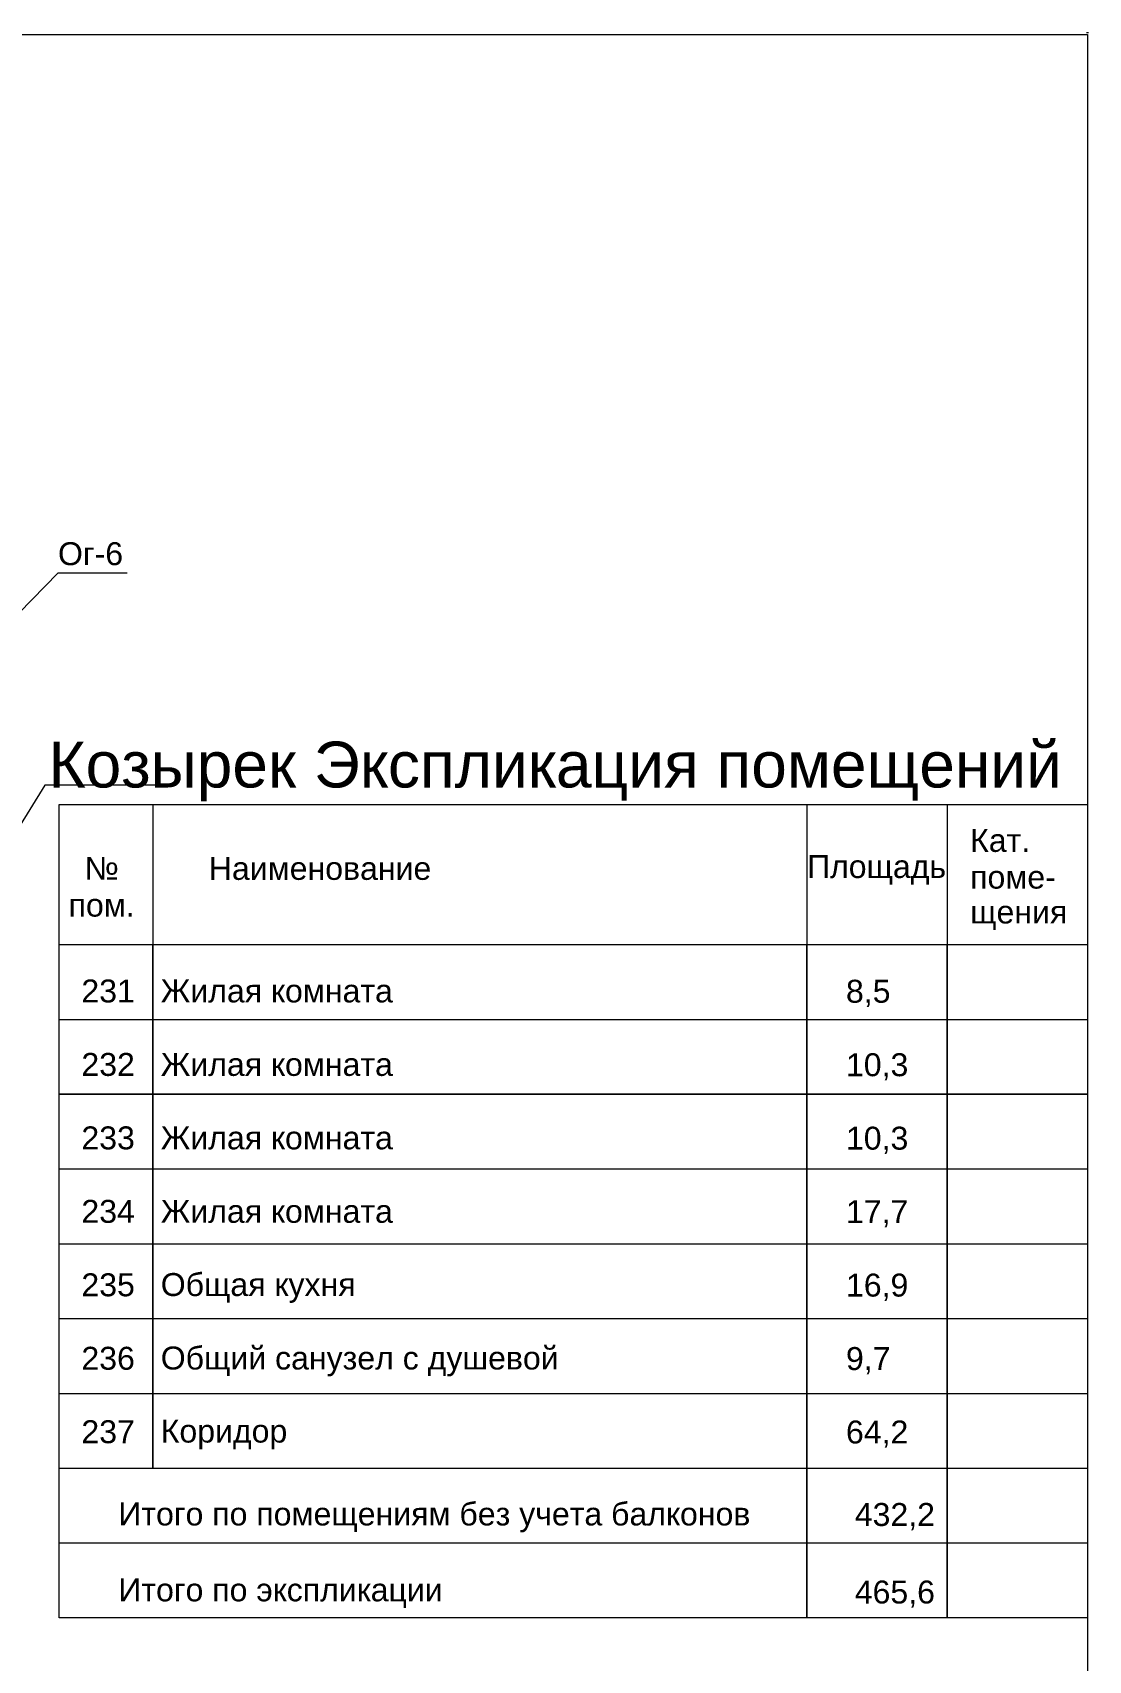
# Model space of a CAD drawing. Header units: millimetres. Extents: x 1372 to 666090, y 1285 to 31551.
# Drawn here: x 199135 to 210435, y 14135 to 31551 of the extents above; entities that cross this region are included whole.
import ezdxf

# ---------------------------------------------------------------- set-up
doc = ezdxf.new("R2010")
doc.units = ezdxf.units.MM
for name, color, linetype in [('PDF _2D-чертеж - Общий', 7, 'Continuous'), ('PDF _ar_note', 7, 'Continuous'), ('PDF _план', 7, 'Continuous'), ('PDF _Слой ArchiCAD', 7, 'Continuous'), ('PDF _Текст', 7, 'Continuous')]:
    doc.layers.add(name, color=color, linetype=linetype)
doc.styles.add('PDF Arial', font='arial.ttf')

msp = doc.modelspace()

# ---------------------------------------------------------------- linework, layer by layer
at = {"layer": 'PDF _2D-чертеж - Общий', "lineweight": 20}
msp.add_lwpolyline([(170862.9, 31528.7), (170914, 31528.7), (210424.1, 31528.7), (210424.1, 3121.4), (170914, 3121.4), (170914, 3092.8)], dxfattribs=at)
at = {"layer": 'PDF _ar_note', "lineweight": 20}
msp.add_lwpolyline([(210413.6, 31551), (210435.3, 31551)], dxfattribs=at)
at = {"layer": 'PDF _план', "lineweight": 5}
for points in [[(200148.3, 25768.1), (199407.5, 25768.1), (198575.8, 24917.1)], [(200643.4, 23497.9), (199268.4, 23497.9), (198385, 22077.4)]]:
    msp.add_lwpolyline(points, dxfattribs=at)
at = {"layer": 'PDF _Слой ArchiCAD', "lineweight": 20}
for points in [[(210424.1, 14591.5), (199421.3, 14591.5), (199421.3, 23293.7), (210424.1, 23293.7)], [(200421.5, 23293.7), (200421.5, 16191.9), (200421.5, 21793.3)], [(207423.3, 23293.7), (207423.3, 14591.5), (207423.3, 21793.3)], [(208923.8, 23293.7), (208923.8, 14591.5), (208923.8, 21793.3)], [(199421.3, 21793.3), (210424.1, 21793.3)], [(199421.3, 20993.1), (210424.1, 20993.1)], [(207423.3, 20993.1), (207423.3, 14591.5)], [(208923.8, 20993.1), (208923.8, 14591.5)], [(199421.3, 20192.9), (210424.1, 20192.9)], [(199421.3, 19392.7), (210424.1, 19392.7)], [(210424.1, 19220.9), (210424.1, 12119.1)], [(199421.3, 18592.5), (210424.1, 18592.5)], [(199421.3, 17792.3), (210424.1, 17792.3)], [(199421.3, 16992.1), (210424.1, 16992.1)], [(199421.3, 16191.9), (210424.1, 16191.9)], [(199421.3, 15391.7), (210424.1, 15391.7)]]:
    msp.add_lwpolyline(points, dxfattribs=at)
msp.add_lwpolyline([(210424.1, 20192.9), (199421.3, 20192.9)], close=True, dxfattribs=at)

# ---------------------------------------------------------------- texts
at = {"layer": 'PDF _Текст', "attachment_point": 7, "style": 'PDF Arial'}
for s, insert, char_height in [('Ог-6', (199407.5, 25849.4), 245.49), ('Козырек Экспликация помещений', (199303.7, 23325.9), 490.974), ('Кат.', (209169.1, 22781.8), 245.49), ('№', (199691.7, 22486.4), 245.5), ('Наименование', (201021.7, 22482.3), 245.487), ('Площадь', (207423.4, 22434.6), 245.49), ('поме-', (209169.1, 22388.8), 245.49), ('пом.', (199521.3, 22089.3), 245.49), ('щения', (209169.1, 21948.2), 245.49), ('231', (199658, 21170.8), 245.49), ('Жилая комната', (200507.3, 21171.1), 245.487), ('8,5', (207840.4, 21125.5), 245.49), ('232', (199658, 20384.9), 245.49), ('Жилая комната', (200507.3, 20385.2), 245.487), ('10,3', (207840.4, 20339.6), 245.49), ('233', (199658, 19599), 245.49), ('Жилая комната', (200507.3, 19599.3), 245.487), ('10,3', (207840.4, 19553.7), 245.49), ('234', (199658, 18813), 245.49), ('Жилая комната', (200507.3, 18813.4), 245.487), ('17,7', (207840.4, 18767.8), 245.49), ('Общая кухня', (200507.3, 17959.3), 245.487), ('235', (199658, 18027.2), 245.49), ('16,9', (207840.4, 17981.9), 245.49), ('236', (199658, 17241.2), 245.49), ('Общий санузел с душевой', (200507.3, 17173.3), 245.487), ('9,7', (207840.4, 17196), 245.49), ('237', (199658, 16455.3), 245.49), ('Коридор', (200507.3, 16391.5), 245.49), ('64,2', (207840.4, 16410), 245.49), ('Итого по помещениям без учета балконов', (200053.5, 15505), 245.487), ('432,2', (207934.5, 15527.6), 245.49), ('Итого по экспликации', (200053.5, 14695.9), 245.487), ('465,6', (207934.5, 14698), 245.49)]:
    msp.add_mtext(s, dxfattribs=dict(at, insert=insert, char_height=char_height))

doc.saveas('drawing.dxf')
